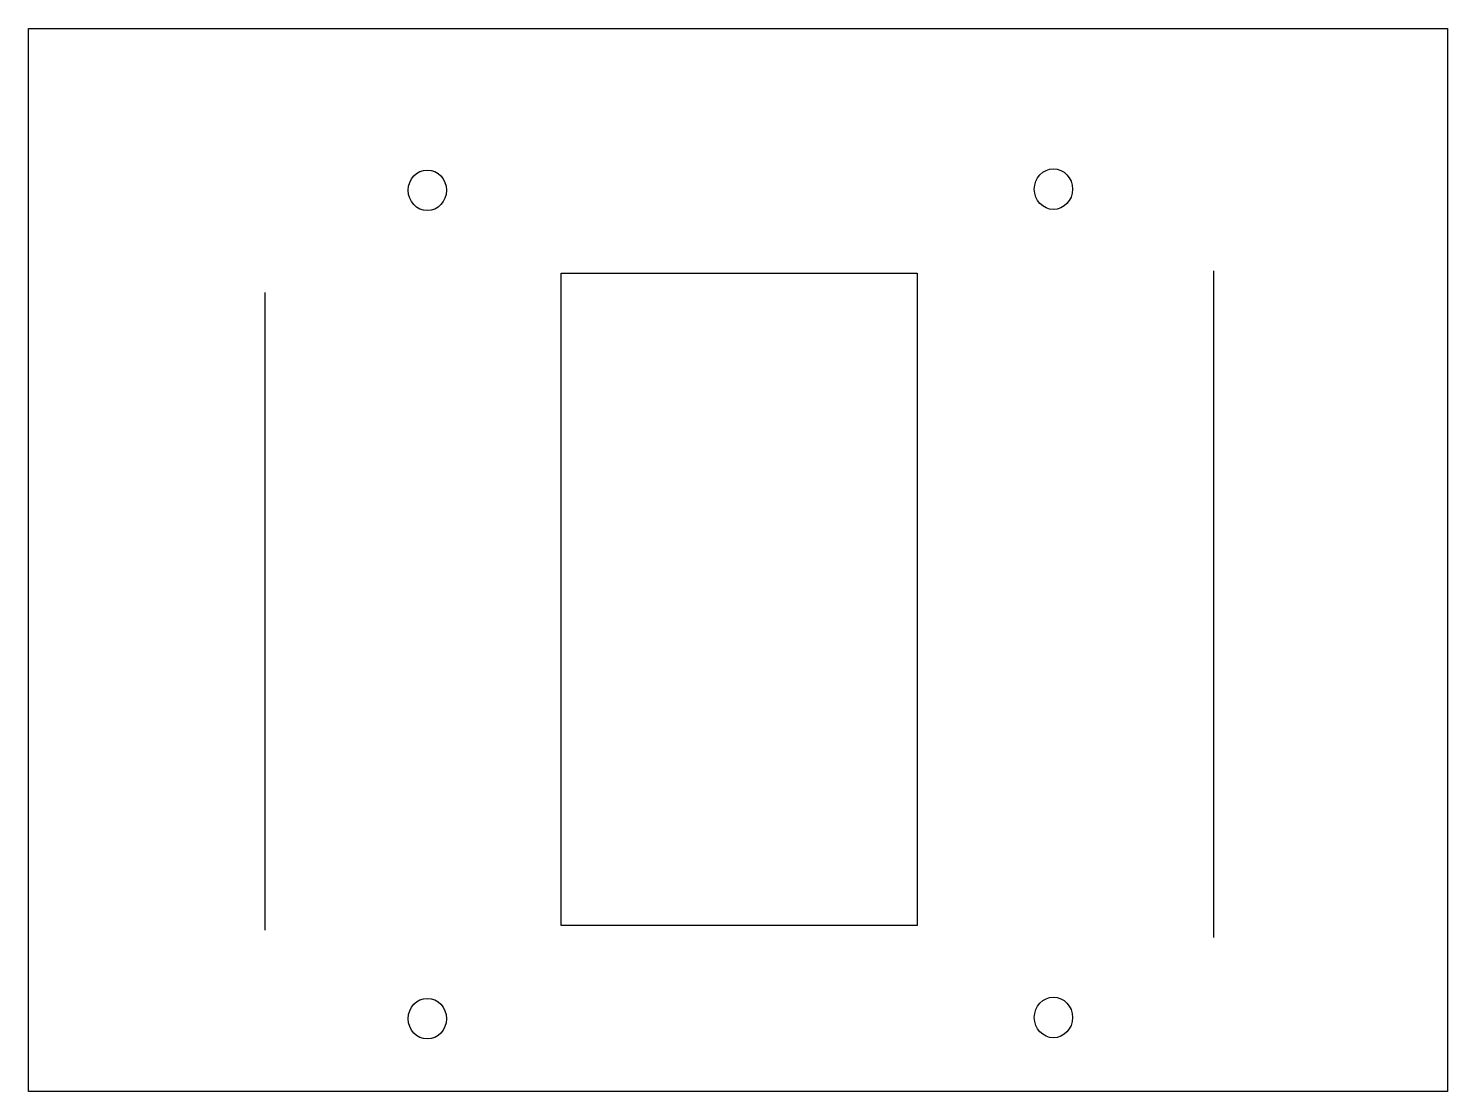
# Model space of a CAD drawing. Extents: x 10 to 130, y 10 to 100.
import ezdxf

# ---------------------------------------------------------------- set-up
doc = ezdxf.new("R2010")
doc.units = 0
doc.layers.add('Layer_1', color=7, linetype='CONTINUOUS')

msp = doc.modelspace()

# ---------------------------------------------------------------- linework, layer by layer
at = {"layer": 'Layer_1', "color": 7}
for points in [[(10.091295, 99.893253), (129.810292, 99.893253), (129.810292, 10.173406), (10.091295, 10.173406), (10.091295, 99.893253)], [(45.357144, 86.228967), (45.357144, 86.228967)], [(98.173015, 86.32976), (98.173015, 86.32976)], [(55.033333, 79.223808), (85.069841, 79.223808), (85.069841, 24.190475), (55.033333, 24.190475), (55.033333, 79.223808)], [(110.066667, 79.425396), (110.066667, 23.182538)], [(30.036508, 77.611111), (30.036508, 23.7873)], [(45.357144, 16.328573), (45.357144, 16.328573)], [(98.173015, 16.429366), (98.173015, 16.429366)]]:
    msp.add_lwpolyline(points, dxfattribs=at)
for points in [[(42.131748, 86.228967), (42.131748, 87.175303), (42.853777, 87.94246), (43.744444, 87.94246)], [(43.744444, 87.94246), (44.635115, 87.94246), (45.357144, 87.175303), (45.357144, 86.228967)], [(94.947619, 86.32976), (94.947619, 87.276096), (95.669648, 88.043252), (96.560316, 88.043252)], [(96.560316, 88.043252), (97.450987, 88.043252), (98.173015, 87.276096), (98.173015, 86.32976)], [(43.744444, 84.515475), (42.853777, 84.515475), (42.131748, 85.282631), (42.131748, 86.228967)], [(45.357144, 86.228967), (45.357144, 85.282631), (44.635115, 84.515475), (43.744444, 84.515475)], [(96.560316, 84.616267), (95.669648, 84.616267), (94.947619, 85.383424), (94.947619, 86.32976)], [(98.173015, 86.32976), (98.173015, 85.383424), (97.450987, 84.616267), (96.560316, 84.616267)], [(42.131748, 16.328573), (42.131748, 17.27491), (42.853777, 18.042066), (43.744444, 18.042066)], [(43.744444, 18.042066), (44.635115, 18.042066), (45.357144, 17.27491), (45.357144, 16.328573)], [(94.947619, 16.429366), (94.947619, 17.375703), (95.669648, 18.142859), (96.560315, 18.142859)], [(96.560315, 18.142859), (97.450986, 18.142859), (98.173015, 17.375703), (98.173015, 16.429366)], [(43.744444, 14.615081), (42.853777, 14.615081), (42.131748, 15.382237), (42.131748, 16.328573)], [(45.357144, 16.328573), (45.357144, 15.382237), (44.635115, 14.615081), (43.744444, 14.615081)], [(96.560315, 14.715874), (95.669648, 14.715874), (94.947619, 15.48303), (94.947619, 16.429366)], [(98.173015, 16.429366), (98.173015, 15.48303), (97.450986, 14.715874), (96.560315, 14.715874)]]:
    msp.add_open_spline(points, degree=3, dxfattribs=at)

doc.saveas('drawing.dxf')
